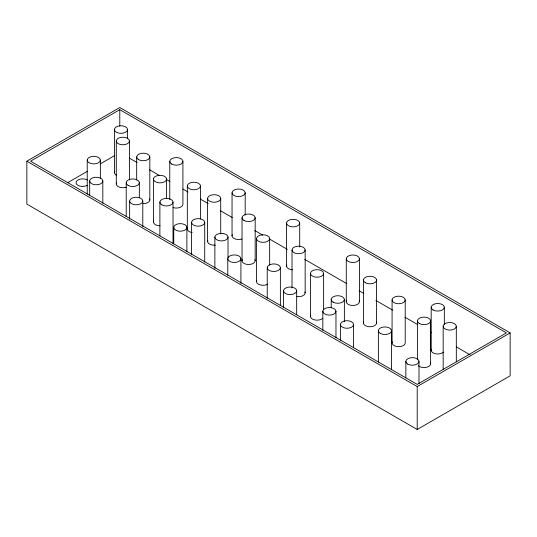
<?xml version="1.0" encoding="UTF-8"?>
<svg xmlns="http://www.w3.org/2000/svg" width="537" height="537" viewBox="0 0 537 537"><rect width="100%" height="100%" fill="white"/><g stroke="black" fill="none" stroke-linecap="round" stroke-linejoin="round"><path stroke-width="0.81" d="M26.85 161.181L119.791 107.521L510.15 332.893L510.15 375.819L417.209 429.479L26.85 204.107L26.85 161.181L417.209 386.553L510.15 332.893M119.791 109.669L30.569 161.181L417.209 384.405L506.431 332.893L119.791 109.669L119.791 126.175M67.561 182.748L87.148 171.444M100.204 163.906L114.717 155.529M129.222 158.039L137.204 162.644M149.534 169.766L159.69 175.633M166.215 179.398L169.846 181.493M182.902 189.031L187.984 191.964M200.314 199.086L208.289 203.691M220.626 210.813L232.232 217.512M254.719 230.494L262.694 235.099M269.225 238.871L287.362 249.343M304.768 259.391L346.842 283.684M359.172 290.799L363.529 293.316M375.86 300.431L392.547 310.064M404.878 317.186L417.209 324.308M430.265 331.846L431.714 332.685M456.376 346.922L470.164 354.876M456.316 326.295A6.572 3.793 0 0 1 446.455 329.584A6.572 3.793 0 0 1 446.455 323.012A6.572 3.793 0 0 1 456.316 326.295L456.316 361.797M444.334 307.285L444.334 324.623M443.166 326.295L443.166 369.228M431.191 307.285L431.191 350.218M430.614 320.878L430.614 363.804M418.994 361.428L418.994 383.713M417.471 320.878L417.471 359.676M417.209 386.553L417.209 429.479M405.851 361.428L405.851 377.934M405.22 299.961A6.572 3.793 0 0 1 395.36 303.251A6.572 3.793 0 0 1 395.36 296.672A6.572 3.793 0 0 1 405.22 299.961L405.22 342.888A6.572 3.793 0 0 1 397.789 346.654A6.572 3.793 0 0 1 392.299 341.908M392.077 299.961L392.077 342.888M391.513 330.718L391.513 369.523M378.37 330.718L378.37 362.092M376.578 280.046L376.578 322.972M363.435 280.046L363.435 322.972M359.421 258.753A6.572 3.793 0 0 1 349.567 262.043A6.572 3.793 0 0 1 349.567 255.471A6.572 3.793 0 0 1 359.421 258.753L359.421 301.68M353.534 324.489A6.572 3.793 0 0 1 343.68 327.778A6.572 3.793 0 0 1 343.68 321.207A6.572 3.793 0 0 1 353.534 324.489L353.534 347.607M346.278 258.753L346.278 301.68M344.365 299.498L344.365 321.784M340.391 324.489L340.391 340.176M335.967 311.312A6.572 3.793 0 0 1 326.107 314.601A6.572 3.793 0 0 1 326.107 308.03A6.572 3.793 0 0 1 335.967 311.312L335.967 337.733M331.222 299.498L331.222 307.755M323.623 273.434A6.572 3.793 0 0 1 313.762 276.723A6.572 3.793 0 0 1 313.762 270.151A6.572 3.793 0 0 1 323.623 273.434L323.623 309.762M322.824 311.312L322.824 330.302M310.48 273.434L310.48 316.36M305.164 249.967A6.572 3.793 0 0 1 295.31 253.249A6.572 3.793 0 0 1 295.31 246.678A6.572 3.793 0 0 1 305.164 249.967L305.164 292.893M299.706 223.103A6.572 3.793 0 0 1 289.846 226.392A6.572 3.793 0 0 1 289.846 219.821A6.572 3.793 0 0 1 299.706 223.103L299.706 247.047M296.672 290.806A6.572 3.793 0 0 1 286.812 294.088A6.572 3.793 0 0 1 286.812 287.517A6.572 3.793 0 0 1 296.672 290.806L296.672 314.742M292.021 249.967L292.021 287.939M286.563 223.103L286.563 266.037M283.529 290.806L283.529 307.318M280.374 267.688A6.572 3.793 0 0 1 270.514 270.977A6.572 3.793 0 0 1 270.514 264.405A6.572 3.793 0 0 1 280.374 267.688L280.374 305.66M269.655 238.582A6.572 3.793 0 0 1 259.794 241.872A6.572 3.793 0 0 1 259.794 235.3A6.572 3.793 0 0 1 269.655 238.582L269.655 265.003M267.231 267.688L267.231 298.236M256.505 238.582L256.505 281.516M255.176 217.794L255.176 260.72M245.187 192.803A6.572 3.793 0 0 1 235.327 196.086A6.572 3.793 0 0 1 235.327 189.514A6.572 3.793 0 0 1 245.187 192.803L245.187 215.089M242.033 217.794L242.033 260.72M240.918 258.693A6.572 3.793 0 0 1 231.058 261.982A6.572 3.793 0 0 1 231.058 255.411A6.572 3.793 0 0 1 240.918 258.693L240.918 283.462M232.044 192.803L232.044 235.73M228.017 237.139A6.572 3.793 0 0 1 218.156 240.422A6.572 3.793 0 0 1 218.156 233.85A6.572 3.793 0 0 1 228.017 237.139L228.017 257.78M227.775 258.693L227.775 275.206M220.72 198.482A6.572 3.793 0 0 1 210.86 201.764A6.572 3.793 0 0 1 210.86 195.193A6.572 3.793 0 0 1 220.72 198.482L220.72 233.978M214.874 237.139L214.874 268.507M207.577 198.482L207.577 241.408M204.725 222.405A6.572 3.793 0 0 1 194.864 225.694A6.572 3.793 0 0 1 194.864 219.123A6.572 3.793 0 0 1 204.725 222.405L204.725 262.029M200.462 185.99A6.572 3.793 0 0 1 190.608 189.279A6.572 3.793 0 0 1 190.608 182.708A6.572 3.793 0 0 1 200.462 185.99L200.462 219.015M191.581 222.405L191.581 254.605M187.319 185.99L187.319 228.923M186.889 227.419A6.572 3.793 0 0 1 177.029 230.709A6.572 3.793 0 0 1 177.029 224.137A6.572 3.793 0 0 1 186.889 227.419L186.889 251.363M182.916 161.369L182.916 204.295A6.572 3.793 0 0 1 173.062 207.584M173.746 227.419L173.746 243.932M173.028 202.18L173.028 243.462M169.773 161.369L169.773 199.348M166.591 179.083A6.572 3.793 0 0 1 156.737 182.372A6.572 3.793 0 0 1 156.737 175.8A6.572 3.793 0 0 1 166.591 179.083L166.591 198.072M159.885 202.18L159.885 236.032M153.448 179.083L153.448 222.016M149.816 156.965L149.816 199.892M142.795 201.026A6.572 3.793 0 0 1 132.941 204.315A6.572 3.793 0 0 1 132.941 197.744A6.572 3.793 0 0 1 142.795 201.026L142.795 226.621M139.345 182.741L139.345 197.596M136.673 156.965L136.673 180.076M129.652 201.026L129.652 219.19M129.444 140.996A6.572 3.793 0 0 1 119.583 144.278A6.572 3.793 0 0 1 119.583 137.707A6.572 3.793 0 0 1 129.444 140.996L129.444 179.794M127.551 129.558A6.572 3.793 0 0 1 117.69 132.84A6.572 3.793 0 0 1 117.69 126.269A6.572 3.793 0 0 1 127.551 129.558L127.551 138.64M126.202 182.741L126.202 216.586M116.294 140.996L116.294 183.923M114.408 129.558L114.408 172.484M102.822 181.016A6.572 3.793 0 0 1 92.961 184.298A6.572 3.793 0 0 1 92.961 177.727A6.572 3.793 0 0 1 102.822 181.016L102.822 203.301M100.365 160.113A6.572 3.793 0 0 1 90.505 163.396A6.572 3.793 0 0 1 90.505 156.824A6.572 3.793 0 0 1 100.365 160.113L100.365 178.277M89.679 181.016L89.679 195.052M87.222 160.113L87.222 193.958M87.263 185.325A6.572 3.793 0 0 1 77.966 185.325A6.572 3.793 0 0 1 77.966 179.962A6.572 3.793 0 0 1 87.263 179.962M192.192 232.588A6.572 3.793 0 0 1 187.541 227.936M304.942 291.913A6.572 3.793 0 0 1 296.894 296.558M149.595 198.912A6.572 3.793 0 0 1 143.245 203.684M254.954 259.74A6.572 3.793 0 0 1 248.604 264.513A6.572 3.793 0 0 1 242.254 259.74M322.744 318.26A6.572 3.793 0 0 1 314.534 319.871A6.572 3.793 0 0 1 310.701 315.38M376.356 321.992A6.572 3.793 0 0 1 370.006 326.771A6.572 3.793 0 0 1 363.663 321.992M292.564 269.816A6.572 3.793 0 0 1 286.785 265.05M116.334 175.169A6.572 3.793 0 0 1 114.629 171.504M443.455 352.111A6.572 3.793 0 0 1 435.245 353.722A6.572 3.793 0 0 1 431.412 349.231M126.155 187.205A6.572 3.793 0 0 1 118.865 186.93A6.572 3.793 0 0 1 116.522 182.942M241.898 239.012A6.572 3.793 0 0 1 234.615 238.737A6.572 3.793 0 0 1 232.266 234.75M359.199 300.7A6.572 3.793 0 0 1 352.849 305.479A6.572 3.793 0 0 1 346.506 300.7M430.385 362.824A6.572 3.793 0 0 1 426.553 367.308A6.572 3.793 0 0 1 418.35 365.704M267.728 284.194A6.572 3.793 0 0 1 259.794 284.798A6.572 3.793 0 0 1 256.733 280.529M160.019 225.808A6.572 3.793 0 0 1 153.676 221.029M215.29 245.147A6.572 3.793 0 0 1 207.799 240.428M333.148 302.183A6.572 3.793 0 0 0 344.143 300.478A6.572 3.793 0 0 0 336.095 295.833A6.572 3.793 0 0 0 333.148 302.183M138.6 159.643A6.572 3.793 0 0 0 149.595 157.945A6.572 3.793 0 0 0 141.546 153.3A6.572 3.793 0 0 0 138.6 159.643M243.959 220.472A6.572 3.793 0 0 0 254.954 218.774A6.572 3.793 0 0 0 246.906 214.129A6.572 3.793 0 0 0 243.959 220.472M380.297 333.403A6.572 3.793 0 0 0 391.292 331.705A6.572 3.793 0 0 0 383.243 327.053A6.572 3.793 0 0 0 380.297 333.403M128.128 185.419A6.572 3.793 0 0 0 139.123 183.721A6.572 3.793 0 0 0 131.075 179.076A6.572 3.793 0 0 0 128.128 185.419M161.805 204.865A6.572 3.793 0 0 0 172.8 203.167A6.572 3.793 0 0 0 164.752 198.515A6.572 3.793 0 0 0 161.805 204.865M365.361 282.731A6.572 3.793 0 0 0 376.356 281.026A6.572 3.793 0 0 0 368.308 276.38A6.572 3.793 0 0 0 365.361 282.731M171.699 164.054A6.572 3.793 0 0 0 182.694 162.349A6.572 3.793 0 0 0 174.646 157.703A6.572 3.793 0 0 0 171.699 164.054M433.117 309.97A6.572 3.793 0 0 0 444.112 308.272A6.572 3.793 0 0 0 436.064 303.62A6.572 3.793 0 0 0 433.117 309.97M407.771 364.106A6.572 3.793 0 0 0 418.766 362.408A6.572 3.793 0 0 0 410.718 357.763A6.572 3.793 0 0 0 407.771 364.106M419.39 323.556A6.572 3.793 0 0 0 430.385 321.858A6.572 3.793 0 0 0 422.337 317.213A6.572 3.793 0 0 0 419.39 323.556"/></g></svg>
